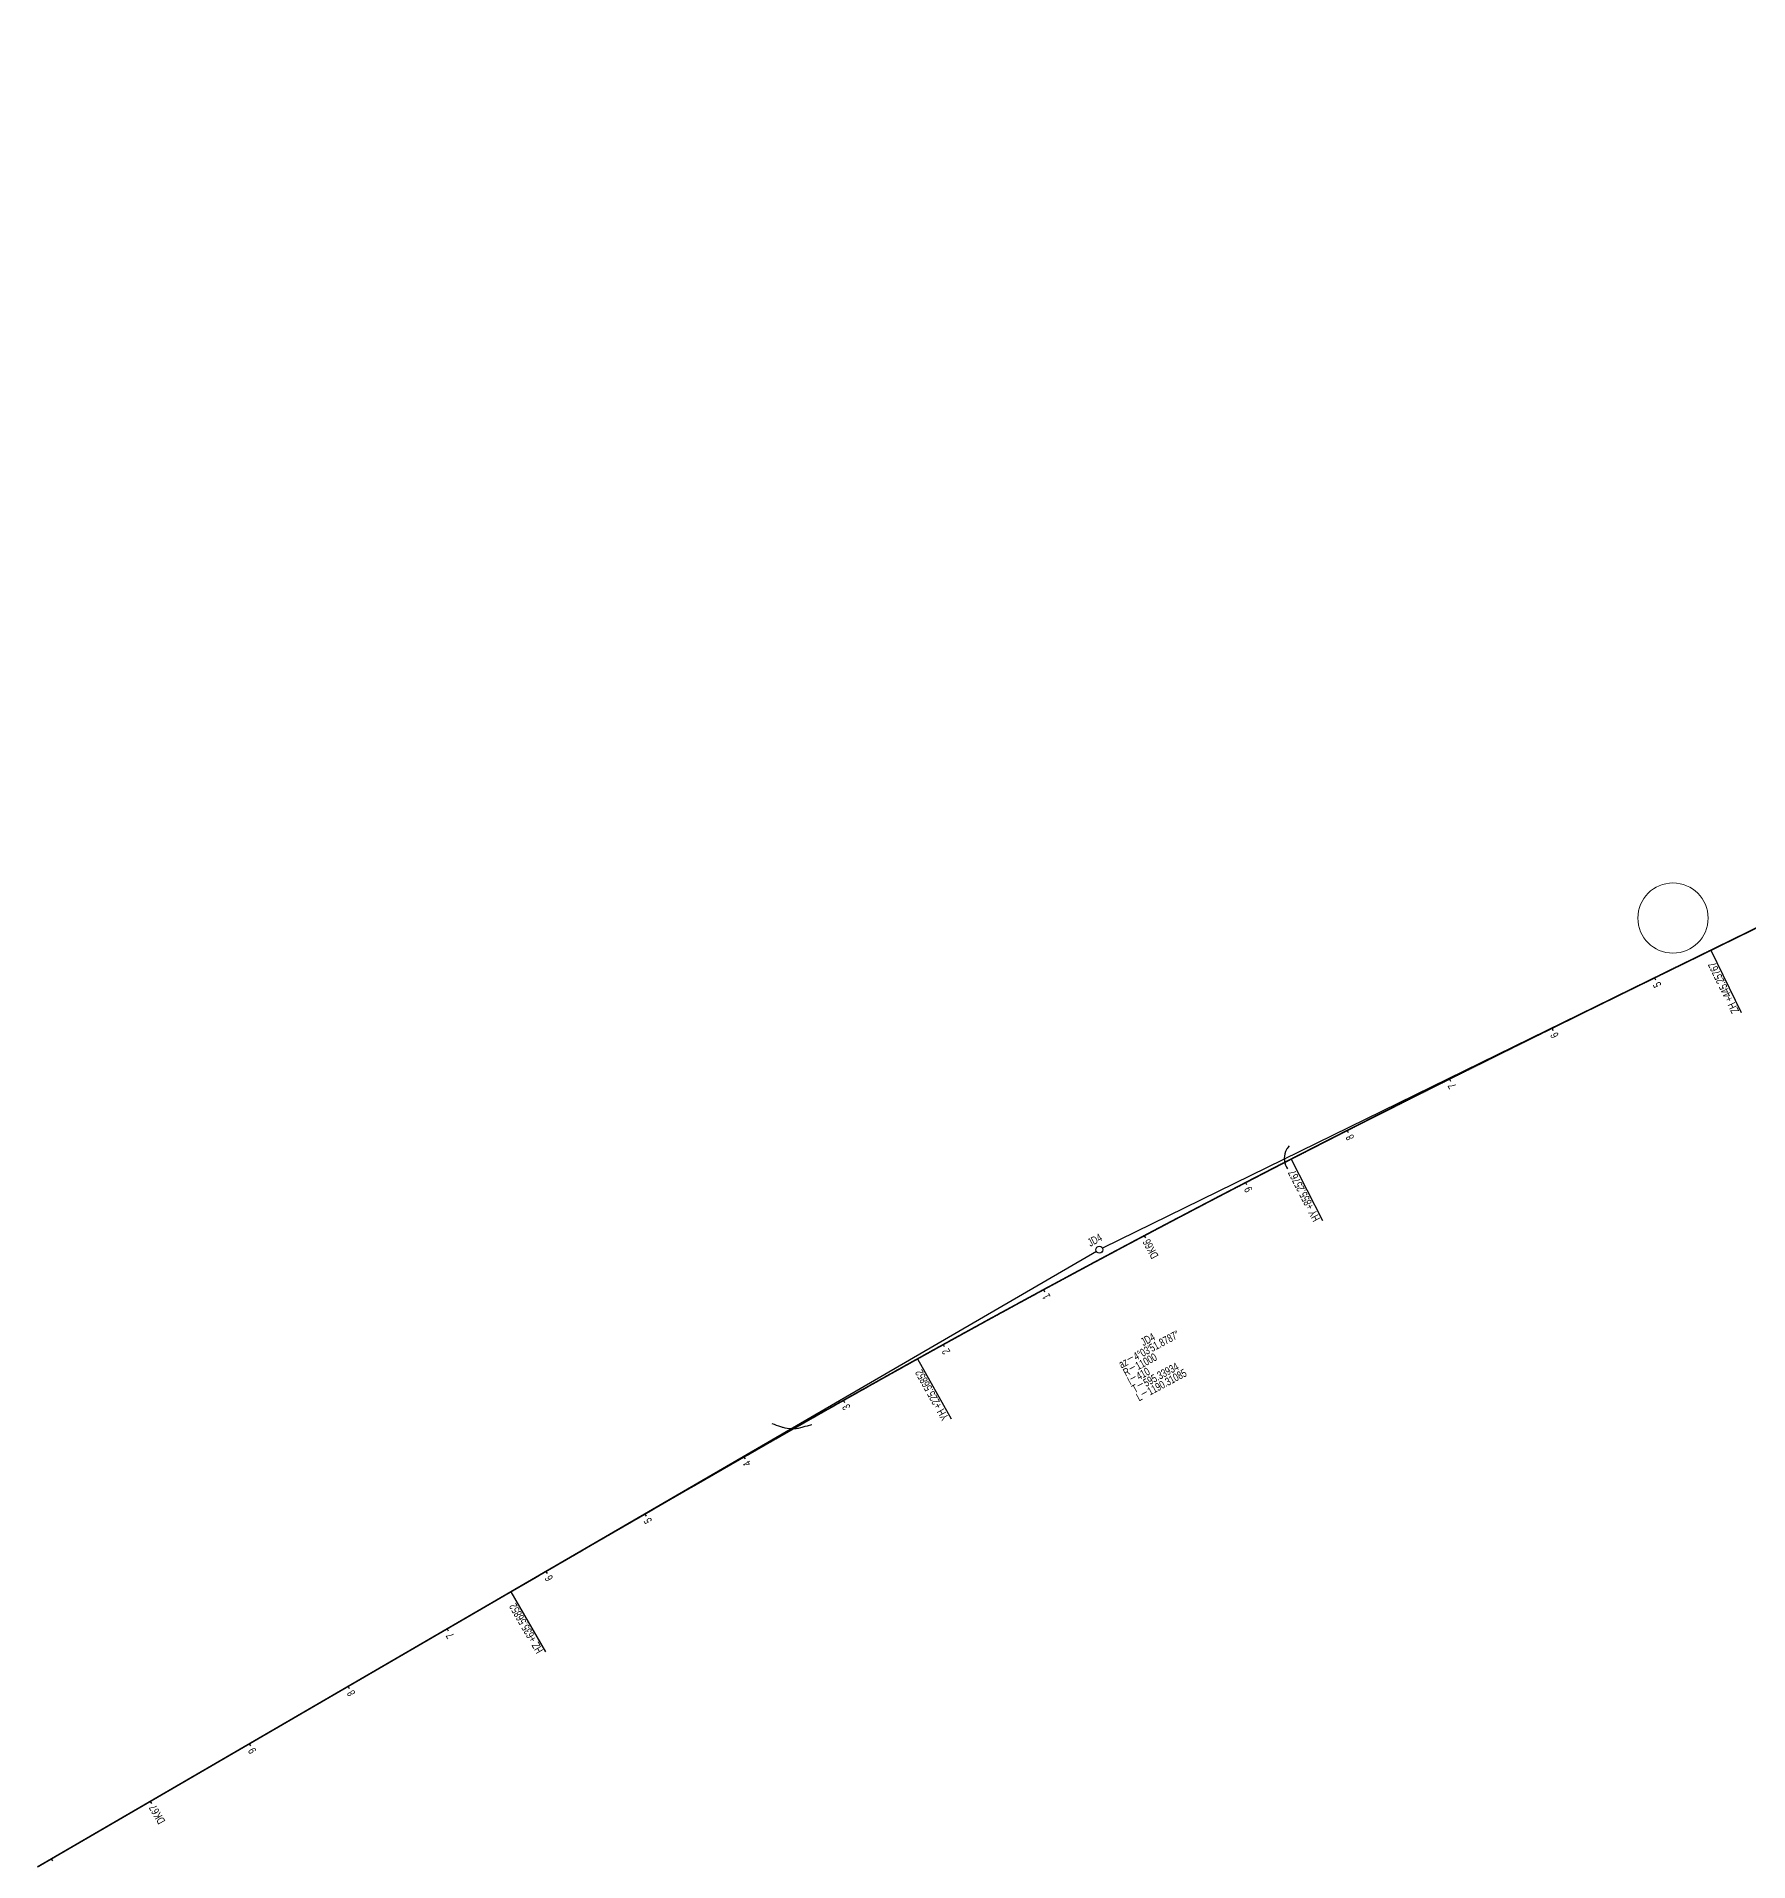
# Model space of a CAD drawing. Header units: millimetres. Extents: x 497834 to 621495, y 3353175 to 3430424.
# Drawn here: x 612379 to 613876, y 3398593 to 3400189 of the extents above; entities that cross this region are included whole.
import ezdxf

# ---------------------------------------------------------------- set-up
doc = ezdxf.new("R2010")
doc.units = ezdxf.units.MM
for name, color, linetype in [('DK改路中线', 7, 'Continuous'), ('dl1', 7, 'Continuous'), ('房屋圆', 7, 'Continuous'), ('沪乍杭打线-0.0-200.8段-施工系转设计系成果-2000坐标系-左线_中线_交点', 7, 'Continuous'), ('沪乍杭打线-0.0-200.8段-施工系转设计系成果-2000坐标系-左线_五大桩', 7, 'Continuous'), ('沪乍杭打线-0.0-200.8段-施工系转设计系成果-2000坐标系-左线_曲线资料', 7, 'Continuous'), ('沪乍杭打线-0.0-200.8段-施工系转设计系成果-2000坐标系-左线_里程', 7, 'Continuous')]:
    doc.layers.add(name, color=color, linetype=linetype)
doc.styles.add('PM_LC', font='slromans.shx', dxfattribs={"width": 0.75, "bigfont": 'hztxt.shx'})
doc.styles.add('PM_QX', font='slromans.shx', dxfattribs={"width": 0.75, "bigfont": 'hztxt.shx'})

msp = doc.modelspace()

# ---------------------------------------------------------------- linework, layer by layer
at = {"layer": 'DK改路中线', "color": 3, "linetype": 'Continuous', "ltscale": 2, "flags": 128}
for points in [[(613474.4, 3399218.9), (613473.2, 3399217.3), (613472.8, 3399216.7, 0.269429), (613472.1, 3399215.6), (613471.2, 3399213.8), (613470.6, 3399211.9), (613470.2, 3399210), (613470.1, 3399208), (613470.2, 3399206), (613470.6, 3399204), (613471.3, 3399202.1), (613471.4, 3399201.7), (613472.1, 3399200.3), (613472.8, 3399198.9)], [(613022.1, 3398976), (613024, 3398975.4), (613025.9, 3398974.7), (613027.8, 3398974.1), (613029.7, 3398973.4), (613030.4, 3398973.2, 0.154002), (613031.6, 3398972.8), (613033.5, 3398972.3), (613035.5, 3398971.9), (613037.4, 3398971.7), (613039.4, 3398971.6), (613041.4, 3398971.6), (613043.4, 3398971.8), (613045.4, 3398972.1), (613047.4, 3398972.5), (613048.4, 3398972.8), (613049.3, 3398973), (613051.2, 3398973.6), (613053.1, 3398974.1), (613057, 3398975.3), (613057.1, 3398975.3)]]:
    msp.add_lwpolyline(points, format="xyb", dxfattribs=at)
at = {"layer": 'dl1', "color": 3, "linetype": 'Continuous', "ltscale": 2, "const_width": 1.4, "flags": 128}
msp.add_lwpolyline([(615472.6, 3400188.4), (613843, 3399389.9), (613842.1, 3399389.5), (613841.3, 3399389.1), (613840.4, 3399388.6), (613839.5, 3399388.2), (613838.6, 3399387.7), (613837.7, 3399387.3), (613836.8, 3399386.9), (613835.9, 3399386.4), (613835, 3399386), (613834.1, 3399385.5), (613833.2, 3399385.1), (613832.3, 3399384.7), (613831.4, 3399384.2), (613830.5, 3399383.8), (613829.6, 3399383.3), (613828.7, 3399382.9), (613827.8, 3399382.4), (613826.9, 3399382), (613826, 3399381.6), (613825.1, 3399381.1), (613824.2, 3399380.7), (613823.3, 3399380.2), (613822.4, 3399379.8), (613821.5, 3399379.4), (613820.6, 3399378.9), (613819.7, 3399378.5), (613818.8, 3399378), (613817.9, 3399377.6), (613817, 3399377.2), (613816.1, 3399376.7), (613815.2, 3399376.3), (613814.3, 3399375.8), (613813.4, 3399375.4), (613812.5, 3399375), (613811.6, 3399374.5), (613810.7, 3399374.1), (613809.8, 3399373.6), (613808.9, 3399373.2), (613808, 3399372.8), (613807.1, 3399372.3), (613806.2, 3399371.9), (613805.3, 3399371.4), (613804.4, 3399371), (613803.5, 3399370.6), (613802.6, 3399370.1), (613801.7, 3399369.7), (613800.8, 3399369.2), (613799.9, 3399368.8), (613799, 3399368.4), (613798.2, 3399367.9), (613797.3, 3399367.5), (613796.4, 3399367), (613795.5, 3399366.6), (613794.6, 3399366.2), (613793.7, 3399365.7), (613792.8, 3399365.3), (613791.9, 3399364.8), (613791, 3399364.4), (613790.1, 3399364), (613789.2, 3399363.5), (613788.3, 3399363.1), (613787.4, 3399362.6), (613786.5, 3399362.2), (613785.6, 3399361.8), (613784.7, 3399361.3), (613783.8, 3399360.9), (613782.9, 3399360.4), (613782, 3399360), (613781.1, 3399359.6), (613780.2, 3399359.1), (613779.3, 3399358.7), (613778.4, 3399358.2), (613777.5, 3399357.8), (613776.6, 3399357.4), (613775.7, 3399356.9), (613774.8, 3399356.5), (613773.9, 3399356), (613773, 3399355.6), (613772.1, 3399355.2), (613771.2, 3399354.7), (613770.3, 3399354.3), (613769.4, 3399353.8), (613768.5, 3399353.4), (613767.6, 3399352.9), (613766.7, 3399352.5), (613765.8, 3399352.1), (613764.9, 3399351.6), (613764, 3399351.2), (613763.1, 3399350.7), (613762.2, 3399350.3), (613761.3, 3399349.9), (613760.4, 3399349.4), (613759.5, 3399349), (613758.7, 3399348.5), (613757.8, 3399348.1), (613756.9, 3399347.7), (613756, 3399347.2), (613755.1, 3399346.8), (613754.2, 3399346.3), (613753.3, 3399345.9), (613752.4, 3399345.5), (613751.5, 3399345), (613750.6, 3399344.6), (613749.7, 3399344.1), (613748.8, 3399343.7), (613747.9, 3399343.2), (613747, 3399342.8), (613746.1, 3399342.4), (613745.2, 3399341.9), (613744.3, 3399341.5), (613743.4, 3399341), (613742.5, 3399340.6), (613741.6, 3399340.2), (613740.7, 3399339.7), (613739.8, 3399339.3), (613738.9, 3399338.8), (613738, 3399338.4), (613737.1, 3399338), (613736.2, 3399337.5), (613735.3, 3399337.1), (613734.4, 3399336.6), (613733.5, 3399336.2), (613732.6, 3399335.7), (613731.7, 3399335.3), (613730.8, 3399334.9), (613729.9, 3399334.4), (613729, 3399334), (613728.1, 3399333.5), (613727.2, 3399333.1), (613726.3, 3399332.7), (613725.4, 3399332.2), (613724.6, 3399331.8), (613723.7, 3399331.3), (613722.8, 3399330.9), (613721.9, 3399330.4), (613721, 3399330), (613720.1, 3399329.6), (613719.2, 3399329.1), (613718.3, 3399328.7), (613717.4, 3399328.2), (613716.5, 3399327.8), (613715.6, 3399327.4), (613714.7, 3399326.9), (613713.8, 3399326.5), (613712.9, 3399326), (613712, 3399325.6), (613711.1, 3399325.1), (613710.2, 3399324.7), (613709.3, 3399324.3), (613708.4, 3399323.8), (613707.5, 3399323.4), (613706.6, 3399322.9), (613705.7, 3399322.5), (613704.8, 3399322), (613703.9, 3399321.6), (613703, 3399321.2), (613702.1, 3399320.7), (613701.2, 3399320.3), (613700.3, 3399319.8), (613699.4, 3399319.4), (613698.5, 3399318.9), (613697.6, 3399318.5), (613696.7, 3399318.1), (613695.8, 3399317.6), (613695, 3399317.2), (613694.1, 3399316.7), (613693.2, 3399316.3), (613692.3, 3399315.8), (613691.4, 3399315.4), (613690.5, 3399315), (613689.6, 3399314.5), (613688.7, 3399314.1), (613687.8, 3399313.6), (613686.9, 3399313.2), (613686, 3399312.7), (613685.1, 3399312.3), (613684.2, 3399311.9), (613683.3, 3399311.4), (613682.4, 3399311), (613681.5, 3399310.5), (613680.6, 3399310.1), (613679.7, 3399309.6), (613678.8, 3399309.2), (613677.9, 3399308.8), (613677, 3399308.3), (613676.1, 3399307.9), (613675.2, 3399307.4), (613674.3, 3399307), (613673.4, 3399306.5), (613672.5, 3399306.1), (613671.6, 3399305.7), (613670.7, 3399305.2), (613669.9, 3399304.8), (613669, 3399304.3), (613668.1, 3399303.9), (613667.2, 3399303.4), (613666.3, 3399303), (613665.4, 3399302.5), (613664.5, 3399302.1), (613663.6, 3399301.7), (613662.7, 3399301.2), (613661.8, 3399300.8), (613660.9, 3399300.3), (613660, 3399299.9), (613659.1, 3399299.4), (613658.2, 3399299), (613657.3, 3399298.6), (613656.4, 3399298.1), (613655.5, 3399297.7), (613654.6, 3399297.2), (613653.7, 3399296.8), (613652.8, 3399296.3), (613651.9, 3399295.9), (613651, 3399295.4), (613650.1, 3399295), (613649.2, 3399294.6), (613648.4, 3399294.1), (613647.5, 3399293.7), (613646.6, 3399293.2), (613645.7, 3399292.8), (613644.8, 3399292.3), (613643.9, 3399291.9), (613643, 3399291.4), (613642.1, 3399291), (613641.2, 3399290.5), (613640.3, 3399290.1), (613639.4, 3399289.7), (613638.5, 3399289.2), (613637.6, 3399288.8), (613636.7, 3399288.3), (613635.8, 3399287.9), (613634.9, 3399287.4), (613634, 3399287), (613633.1, 3399286.5), (613632.2, 3399286.1), (613631.3, 3399285.6), (613630.4, 3399285.2), (613629.5, 3399284.8), (613628.7, 3399284.3), (613627.8, 3399283.9), (613626.9, 3399283.4), (613626, 3399283), (613625.1, 3399282.5), (613624.2, 3399282.1), (613623.3, 3399281.6), (613622.4, 3399281.2), (613621.5, 3399280.7), (613620.6, 3399280.3), (613619.7, 3399279.9), (613618.8, 3399279.4), (613617.9, 3399279), (613617, 3399278.5), (613616.1, 3399278.1), (613615.2, 3399277.6), (613614.3, 3399277.2), (613613.4, 3399276.7), (613612.5, 3399276.3), (613611.6, 3399275.8), (613610.8, 3399275.4), (613609.9, 3399274.9), (613609, 3399274.5), (613608.1, 3399274), (613607.2, 3399273.6), (613606.3, 3399273.2), (613605.4, 3399272.7), (613604.5, 3399272.3), (613603.6, 3399271.8), (613602.7, 3399271.4), (613601.8, 3399270.9), (613600.9, 3399270.5), (613600, 3399270), (613599.1, 3399269.6), (613598.2, 3399269.1), (613597.3, 3399268.7), (613596.4, 3399268.2), (613595.5, 3399267.8), (613594.7, 3399267.3), (613593.8, 3399266.9), (613592.9, 3399266.4), (613592, 3399266), (613591.1, 3399265.5), (613590.2, 3399265.1), (613589.3, 3399264.7), (613588.4, 3399264.2), (613587.5, 3399263.8), (613586.6, 3399263.3), (613585.7, 3399262.9), (613584.8, 3399262.4), (613583.9, 3399262), (613583, 3399261.5), (613582.1, 3399261.1), (613581.2, 3399260.6), (613580.3, 3399260.2), (613579.5, 3399259.7), (613578.6, 3399259.3), (613577.7, 3399258.8), (613576.8, 3399258.4), (613575.9, 3399257.9), (613575, 3399257.5), (613574.1, 3399257), (613573.2, 3399256.6), (613572.3, 3399256.1), (613571.4, 3399255.7), (613570.5, 3399255.2), (613569.6, 3399254.8), (613568.7, 3399254.3), (613567.8, 3399253.9), (613566.9, 3399253.4), (613566.1, 3399253), (613565.2, 3399252.5), (613564.3, 3399252.1), (613563.4, 3399251.6), (613562.5, 3399251.2), (613561.6, 3399250.7), (613560.7, 3399250.3), (613559.8, 3399249.8), (613558.9, 3399249.4), (613558, 3399248.9), (613557.1, 3399248.5), (613556.2, 3399248), (613555.3, 3399247.6), (613554.4, 3399247.1), (613553.5, 3399246.7), (613552.7, 3399246.2), (613551.8, 3399245.8), (613550.9, 3399245.3), (613550, 3399244.9), (613549.1, 3399244.4), (613548.2, 3399244), (613547.3, 3399243.5), (613546.4, 3399243.1), (613545.5, 3399242.6), (613544.6, 3399242.2), (613543.7, 3399241.7), (613542.8, 3399241.3), (613541.9, 3399240.8), (613541.1, 3399240.4), (613540.2, 3399239.9), (613539.3, 3399239.5), (613538.4, 3399239), (613537.5, 3399238.6), (613536.6, 3399238.1), (613535.7, 3399237.7), (613534.8, 3399237.2), (613533.9, 3399236.8), (613533, 3399236.3), (613532.1, 3399235.9), (613531.2, 3399235.4), (613530.3, 3399235), (613529.5, 3399234.5), (613528.6, 3399234.1), (613527.7, 3399233.6), (613526.8, 3399233.1), (613525.9, 3399232.7), (613525, 3399232.2), (613524.1, 3399231.8), (613523.2, 3399231.3), (613522.3, 3399230.9), (613521.4, 3399230.4), (613520.5, 3399230), (613519.6, 3399229.5), (613518.8, 3399229.1), (613517.9, 3399228.6), (613517, 3399228.2), (613516.1, 3399227.7), (613515.2, 3399227.3), (613514.3, 3399226.8), (613513.4, 3399226.4), (613512.5, 3399225.9), (613511.6, 3399225.4), (613510.7, 3399225), (613509.8, 3399224.5), (613508.9, 3399224.1), (613508.1, 3399223.6), (613507.2, 3399223.2), (613506.3, 3399222.7), (613505.4, 3399222.3), (613504.5, 3399221.8), (613503.6, 3399221.4), (613502.7, 3399220.9), (613501.8, 3399220.5), (613500.9, 3399220), (613500, 3399219.5), (613499.2, 3399219.1), (613498.3, 3399218.6), (613497.4, 3399218.2), (613496.5, 3399217.7), (613495.6, 3399217.3), (613494.7, 3399216.8), (613493.8, 3399216.4), (613492.9, 3399215.9), (613492, 3399215.4), (613491.1, 3399215), (613490.2, 3399214.5), (613489.4, 3399214.1), (613488.5, 3399213.6), (613487.6, 3399213.2), (613486.7, 3399212.7), (613485.8, 3399212.3), (613484.9, 3399211.8), (613484, 3399211.3), (613483.1, 3399210.9), (613482.2, 3399210.4), (613481.3, 3399210), (613480.5, 3399209.5), (613479.6, 3399209.1), (613478.7, 3399208.6), (613477.8, 3399208.2), (613476.9, 3399207.7), (613476, 3399207.2, 0.008416), (613475.1, 3399206.8), (613474.2, 3399206.3), (613473.3, 3399205.9), (613472.4, 3399205.4), (613471.6, 3399205), (613471.6, 3399205), (613470.7, 3399204.5), (613469.8, 3399204), (613468.9, 3399203.6), (613468, 3399203.1), (613467.1, 3399202.7), (613467.1, 3399202.7), (613466.2, 3399202.2), (613465.3, 3399201.8), (613464.4, 3399201.3), (613463.6, 3399200.8), (613462.7, 3399200.4), (613462.7, 3399200.4), (613461.8, 3399199.9), (613460.9, 3399199.5), (613460, 3399199), (613459.1, 3399198.6), (613458.2, 3399198.1), (613458.2, 3399198.1), (613457.3, 3399197.6), (613456.4, 3399197.2), (613455.6, 3399196.7), (613454.7, 3399196.3), (613453.8, 3399195.8), (613453.8, 3399195.8), (613452.9, 3399195.3), (613452, 3399194.9), (613451.1, 3399194.4), (613450.2, 3399194), (613449.3, 3399193.5), (613449.3, 3399193.5), (613448.4, 3399193), (613447.6, 3399192.6), (613446.7, 3399192.1), (613445.8, 3399191.7), (613444.9, 3399191.2), (613444.9, 3399191.2), (613444, 3399190.7), (613443.1, 3399190.3), (613442.2, 3399189.8), (613441.3, 3399189.4), (613440.5, 3399188.9), (613440.5, 3399188.9), (613439.6, 3399188.4), (613438.7, 3399188), (613437.8, 3399187.5), (613436.9, 3399187.1), (613436, 3399186.6), (613436, 3399186.6), (613435.1, 3399186.1), (613434.2, 3399185.7), (613433.4, 3399185.2), (613432.5, 3399184.8), (613431.6, 3399184.3), (613431.6, 3399184.3), (613430.7, 3399183.8), (613429.8, 3399183.4), (613428.9, 3399182.9), (613428, 3399182.5), (613427.1, 3399182), (613427.1, 3399182), (613426.3, 3399181.5), (613425.4, 3399181.1), (613424.5, 3399180.6), (613423.6, 3399180.2), (613422.7, 3399179.7), (613422.7, 3399179.7), (613421.8, 3399179.2), (613420.9, 3399178.8), (613420, 3399178.3), (613419.2, 3399177.8), (613418.3, 3399177.4), (613418.3, 3399177.4), (613417.4, 3399176.9), (613416.5, 3399176.5), (613415.6, 3399176), (613414.7, 3399175.5), (613413.8, 3399175.1), (613413.8, 3399175.1), (613412.9, 3399174.6), (613412.1, 3399174.2), (613411.2, 3399173.7), (613410.3, 3399173.2), (613409.4, 3399172.8), (613409.4, 3399172.8), (613408.5, 3399172.3), (613407.6, 3399171.8), (613406.7, 3399171.4), (613405.9, 3399170.9), (613405, 3399170.4), (613405, 3399170.4), (613404.1, 3399170), (613403.2, 3399169.5), (613402.3, 3399169.1), (613401.4, 3399168.6), (613400.5, 3399168.1), (613400.5, 3399168.1), (613399.7, 3399167.7), (613398.8, 3399167.2), (613397.9, 3399166.7), (613397, 3399166.3), (613396.1, 3399165.8), (613396.1, 3399165.8), (613395.2, 3399165.3), (613394.3, 3399164.9), (613393.5, 3399164.4), (613392.6, 3399164), (613391.7, 3399163.5), (613391.7, 3399163.5), (613390.8, 3399163), (613389.9, 3399162.6), (613389, 3399162.1), (613388.1, 3399161.6), (613387.3, 3399161.2), (613387.3, 3399161.2), (613386.4, 3399160.7), (613385.5, 3399160.2), (613384.6, 3399159.8), (613383.7, 3399159.3), (613382.8, 3399158.8), (613382.8, 3399158.8), (613381.9, 3399158.4), (613381.1, 3399157.9), (613380.2, 3399157.4), (613379.3, 3399157), (613378.4, 3399156.5), (613378.4, 3399156.5), (613377.5, 3399156.1), (613376.6, 3399155.6), (613375.7, 3399155.1), (613374.9, 3399154.7), (613374, 3399154.2), (613374, 3399154.2), (613373.1, 3399153.7), (613372.2, 3399153.3), (613371.3, 3399152.8), (613370.4, 3399152.3), (613369.6, 3399151.9), (613369.6, 3399151.9), (613368.7, 3399151.4), (613367.8, 3399150.9), (613366.9, 3399150.5), (613366, 3399150), (613365.1, 3399149.5), (613365.1, 3399149.5), (613364.2, 3399149.1), (613363.4, 3399148.6), (613362.5, 3399148.1), (613361.6, 3399147.7), (613360.7, 3399147.2), (613360.7, 3399147.2), (613359.8, 3399146.7), (613358.9, 3399146.3), (613358.1, 3399145.8), (613357.2, 3399145.3), (613356.3, 3399144.9), (613356.3, 3399144.9), (613355.4, 3399144.4), (613354.5, 3399143.9), (613353.6, 3399143.5), (613352.8, 3399143), (613351.9, 3399142.5), (613351.9, 3399142.5), (613351, 3399142), (613350.1, 3399141.6), (613349.2, 3399141.1), (613348.3, 3399140.6), (613347.4, 3399140.2), (613347.4, 3399140.2), (613346.6, 3399139.7), (613345.7, 3399139.2), (613344.8, 3399138.8), (613343.9, 3399138.3), (613343, 3399137.8), (613343, 3399137.8), (613342.1, 3399137.4), (613341.3, 3399136.9), (613340.4, 3399136.4), (613339.5, 3399136), (613338.6, 3399135.5), (613338.6, 3399135.5), (613337.7, 3399135), (613336.9, 3399134.5), (613336, 3399134.1), (613335.1, 3399133.6), (613334.2, 3399133.1), (613334.2, 3399133.1), (613333.3, 3399132.7), (613332.4, 3399132.2), (613331.6, 3399131.7), (613330.7, 3399131.3), (613329.8, 3399130.8), (613329.8, 3399130.8), (613328.9, 3399130.3), (613328, 3399129.9), (613327.1, 3399129.4), (613326.3, 3399128.9), (613325.4, 3399128.4), (613325.4, 3399128.4), (613324.5, 3399128), (613323.6, 3399127.5), (613322.7, 3399127), (613321.8, 3399126.6), (613321, 3399126.1), (613321, 3399126.1), (613320.1, 3399125.6), (613319.2, 3399125.1), (613318.3, 3399124.7), (613317.4, 3399124.2), (613316.6, 3399123.7), (613316.6, 3399123.7), (613315.7, 3399123.3), (613314.8, 3399122.8), (613313.9, 3399122.3), (613313, 3399121.8), (613312.1, 3399121.4), (613312.1, 3399121.4), (613311.3, 3399120.9), (613310.4, 3399120.4), (613309.5, 3399120), (613308.6, 3399119.5), (613307.7, 3399119), (613307.7, 3399119), (613306.9, 3399118.5), (613306, 3399118.1), (613305.1, 3399117.6), (613304.2, 3399117.1), (613303.3, 3399116.7), (613303.3, 3399116.7), (613302.4, 3399116.2), (613301.6, 3399115.7), (613300.7, 3399115.2), (613299.8, 3399114.8), (613298.9, 3399114.3), (613298.9, 3399114.3), (613298, 3399113.8), (613297.2, 3399113.3), (613296.3, 3399112.9), (613295.4, 3399112.4), (613294.5, 3399111.9), (613294.5, 3399111.9), (613293.6, 3399111.5), (613292.8, 3399111), (613291.9, 3399110.5), (613291, 3399110), (613290.1, 3399109.6), (613290.1, 3399109.6), (613289.2, 3399109.1), (613288.3, 3399108.6), (613287.5, 3399108.1), (613286.6, 3399107.7), (613285.7, 3399107.2), (613285.7, 3399107.2), (613284.8, 3399106.7), (613283.9, 3399106.2), (613283.1, 3399105.8), (613282.2, 3399105.3), (613281.3, 3399104.8), (613281.3, 3399104.8), (613280.4, 3399104.3), (613279.5, 3399103.9), (613278.7, 3399103.4), (613277.8, 3399102.9), (613276.9, 3399102.4), (613276.9, 3399102.4), (613276, 3399102), (613275.1, 3399101.5), (613274.3, 3399101), (613273.4, 3399100.5), (613272.5, 3399100.1), (613272.5, 3399100.1), (613271.6, 3399099.6), (613270.7, 3399099.1), (613269.9, 3399098.6), (613269, 3399098.2), (613268.1, 3399097.7), (613268.1, 3399097.7), (613267.2, 3399097.2), (613266.3, 3399096.7), (613265.5, 3399096.3), (613264.6, 3399095.8), (613263.7, 3399095.3), (613263.7, 3399095.3), (613262.8, 3399094.8), (613261.9, 3399094.4), (613261.1, 3399093.9), (613260.2, 3399093.4), (613259.3, 3399092.9), (613259.3, 3399092.9), (613258.4, 3399092.5), (613257.6, 3399092), (613256.7, 3399091.5), (613255.8, 3399091), (613254.9, 3399090.6), (613254.9, 3399090.6), (613254, 3399090.1), (613253.2, 3399089.6), (613252.3, 3399089.1), (613251.4, 3399088.6), (613250.5, 3399088.2), (613250.5, 3399088.2), (613249.6, 3399087.7), (613248.8, 3399087.2), (613247.9, 3399086.7), (613247, 3399086.3), (613246.1, 3399085.8), (613246.1, 3399085.8), (613245.2, 3399085.3), (613244.4, 3399084.8), (613243.5, 3399084.4), (613242.6, 3399083.9), (613241.7, 3399083.4), (613241.7, 3399083.4), (613240.9, 3399082.9), (613240, 3399082.4), (613239.1, 3399082), (613238.2, 3399081.5), (613237.3, 3399081), (613237.3, 3399081), (613236.5, 3399080.5), (613235.6, 3399080), (613234.7, 3399079.6), (613233.8, 3399079.1), (613233, 3399078.6), (613233, 3399078.6), (613232.1, 3399078.1), (613231.2, 3399077.7), (613230.3, 3399077.2), (613229.4, 3399076.7), (613228.6, 3399076.2), (613228.6, 3399076.2), (613227.7, 3399075.7), (613226.8, 3399075.3), (613225.9, 3399074.8), (613225.1, 3399074.3), (613224.2, 3399073.8), (613224.2, 3399073.8), (613223.3, 3399073.3), (613222.4, 3399072.9), (613221.5, 3399072.4), (613220.7, 3399071.9), (613219.8, 3399071.4), (613219.8, 3399071.4), (613218.9, 3399070.9), (613218, 3399070.5), (613217.2, 3399070), (613216.3, 3399069.5), (613215.4, 3399069), (613215.4, 3399069), (613214.5, 3399068.5), (613213.6, 3399068.1), (613212.8, 3399067.6), (613211.9, 3399067.1), (613211, 3399066.6), (613211, 3399066.6), (613210.1, 3399066.1), (613209.3, 3399065.7), (613208.4, 3399065.2), (613207.5, 3399064.7), (613206.6, 3399064.2), (613206.6, 3399064.2), (613205.8, 3399063.7), (613204.9, 3399063.2), (613204, 3399062.8), (613203.1, 3399062.3), (613202.3, 3399061.8), (613202.3, 3399061.8), (613201.4, 3399061.3), (613200.5, 3399060.8), (613199.6, 3399060.4), (613198.7, 3399059.9), (613197.9, 3399059.4), (613197.9, 3399059.4), (613197, 3399058.9), (613196.1, 3399058.4), (613195.2, 3399057.9), (613194.4, 3399057.5), (613193.5, 3399057), (613193.5, 3399057), (613192.6, 3399056.5), (613191.7, 3399056), (613190.9, 3399055.5), (613190, 3399055.1), (613189.1, 3399054.6), (613189.1, 3399054.6), (613188.2, 3399054.1), (613187.4, 3399053.6), (613186.5, 3399053.1), (613185.6, 3399052.6), (613184.7, 3399052.2), (613184.7, 3399052.2), (613183.9, 3399051.7), (613183, 3399051.2), (613182.1, 3399050.7), (613181.2, 3399050.2), (613180.4, 3399049.7), (613180.4, 3399049.7), (613179.5, 3399049.3), (613178.6, 3399048.8), (613177.7, 3399048.3), (613176.9, 3399047.8), (613176, 3399047.3), (613176, 3399047.3), (613175.1, 3399046.8), (613174.2, 3399046.4), (613173.4, 3399045.9), (613172.5, 3399045.4), (613171.6, 3399044.9), (613171.6, 3399044.9), (613170.7, 3399044.4), (613169.9, 3399043.9), (613169, 3399043.4), (613168.1, 3399043), (613167.2, 3399042.5), (613167.2, 3399042.5), (613166.4, 3399042), (613165.5, 3399041.5), (613164.6, 3399041), (613163.7, 3399040.5), (613162.9, 3399040.1), (613162.9, 3399040.1), (613162, 3399039.6), (613161.1, 3399039.1), (613160.2, 3399038.6), (613159.4, 3399038.1), (613158.5, 3399037.6), (613158.5, 3399037.6), (613157.6, 3399037.1), (613156.7, 3399036.7), (613155.9, 3399036.2), (613155, 3399035.7), (613154.1, 3399035.2), (613154.1, 3399035.2), (613153.2, 3399034.7), (613152.4, 3399034.2), (613151.5, 3399033.7), (613150.6, 3399033.3), (613149.7, 3399032.8), (613149.7, 3399032.8), (613149.5, 3399032.6), (613148.6, 3399032.1), (613147.7, 3399031.6), (613146.9, 3399031.2), (613146, 3399030.7), (613145.1, 3399030.2), (613144.2, 3399029.7), (613143.4, 3399029.2), (613142.5, 3399028.7), (613141.6, 3399028.2), (613140.7, 3399027.7), (613139.9, 3399027.3), (613139, 3399026.8), (613138.1, 3399026.3), (613137.2, 3399025.8), (613136.4, 3399025.3), (613135.5, 3399024.8), (613134.6, 3399024.3), (613133.8, 3399023.8), (613132.9, 3399023.4), (613132, 3399022.9), (613131.1, 3399022.4), (613130.3, 3399021.9), (613129.4, 3399021.4), (613128.5, 3399020.9), (613127.6, 3399020.4), (613126.8, 3399019.9), (613125.9, 3399019.5), (613125, 3399019), (613124.2, 3399018.5), (613123.3, 3399018), (613122.4, 3399017.5), (613121.5, 3399017), (613120.7, 3399016.5), (613119.8, 3399016), (613118.9, 3399015.5), (613118, 3399015.1), (613117.2, 3399014.6), (613116.3, 3399014.1), (613115.4, 3399013.6), (613114.6, 3399013.1), (613113.7, 3399012.6), (613112.8, 3399012.1), (613111.9, 3399011.6), (613111.1, 3399011.1), (613110.2, 3399010.7), (613109.3, 3399010.2), (613108.5, 3399009.7), (613107.6, 3399009.2), (613106.7, 3399008.7), (613105.8, 3399008.2), (613105, 3399007.7), (613104.1, 3399007.2), (613103.2, 3399006.7), (613102.4, 3399006.2), (613101.5, 3399005.8), (613100.6, 3399005.3), (613099.7, 3399004.8), (613098.9, 3399004.3), (613098, 3399003.8), (613097.1, 3399003.3), (613096.3, 3399002.8), (613095.4, 3399002.3), (613094.5, 3399001.8), (613093.6, 3399001.3), (613092.8, 3399000.8), (613091.9, 3399000.4), (613091, 3398999.9), (613090.2, 3398999.4), (613089.3, 3398998.9), (613088.4, 3398998.4), (613087.5, 3398997.9), (613086.7, 3398997.4), (613085.8, 3398996.9), (613084.9, 3398996.4), (613084.1, 3398995.9), (613083.2, 3398995.4), (613082.3, 3398994.9), (613081.4, 3398994.5), (613080.6, 3398994), (613079.7, 3398993.5), (613078.8, 3398993), (613078, 3398992.5), (613077.1, 3398992), (613076.2, 3398991.5), (613075.4, 3398991), (613074.5, 3398990.5), (613073.6, 3398990), (613072.7, 3398989.5), (613071.9, 3398989), (613071, 3398988.5), (613070.1, 3398988.1), (613069.3, 3398987.6), (613068.4, 3398987.1), (613067.5, 3398986.6), (613066.7, 3398986.1), (613065.8, 3398985.6), (613064.9, 3398985.1), (613064, 3398984.6), (613063.2, 3398984.1), (613062.3, 3398983.6), (613061.4, 3398983.1), (613060.6, 3398982.6), (613059.7, 3398982.1), (613058.8, 3398981.6), (613058, 3398981.1), (613057.1, 3398980.7), (613056.2, 3398980.2), (613055.3, 3398979.7), (613054.5, 3398979.2), (613053.6, 3398978.7), (613052.7, 3398978.2), (613051.9, 3398977.7), (613051, 3398977.2), (613050.1, 3398976.7), (613049.3, 3398976.2), (613048.4, 3398975.7), (613047.5, 3398975.2), (613046.7, 3398974.7), (613045.8, 3398974.2), (613044.9, 3398973.7), (613044, 3398973.2), (613043.2, 3398972.7), (613042.3, 3398972.3), (613041.4, 3398971.8), (613040.6, 3398971.3), (613039.7, 3398970.8), (613038.8, 3398970.3), (613038, 3398969.8), (613037.1, 3398969.3), (613036.2, 3398968.8), (613035.4, 3398968.3), (613034.5, 3398967.8), (613033.6, 3398967.3), (613032.7, 3398966.8), (613031.9, 3398966.3), (613031, 3398965.8), (613030.1, 3398965.3), (613029.3, 3398964.8), (613028.4, 3398964.3), (613027.5, 3398963.8), (613026.7, 3398963.3), (613025.8, 3398962.8), (613024.9, 3398962.4), (613024.1, 3398961.9), (613023.2, 3398961.4), (613022.3, 3398960.9), (613021.5, 3398960.4), (613020.6, 3398959.9), (613019.7, 3398959.4), (613018.8, 3398958.9), (613018, 3398958.4), (613017.1, 3398957.9), (613016.2, 3398957.4), (613015.4, 3398956.9), (613014.5, 3398956.4), (613013.6, 3398955.9), (613012.8, 3398955.4), (613011.9, 3398954.9), (613011, 3398954.4), (613010.2, 3398953.9), (613009.3, 3398953.4), (613008.4, 3398952.9), (613007.6, 3398952.4), (613006.7, 3398951.9), (613005.8, 3398951.4), (613005, 3398950.9), (613004.1, 3398950.4), (613003.2, 3398949.9), (613002.4, 3398949.4), (613001.5, 3398948.9), (613000.6, 3398948.5), (612999.8, 3398948), (612998.9, 3398947.5), (612998, 3398947), (612997.2, 3398946.5), (612996.3, 3398946), (612995.4, 3398945.5), (612994.5, 3398945), (612993.7, 3398944.5), (612992.8, 3398944), (612991.9, 3398943.5), (612991.1, 3398943), (612990.2, 3398942.5), (612989.3, 3398942), (612988.5, 3398941.5), (612987.6, 3398941), (612986.7, 3398940.5), (612985.9, 3398940), (612985, 3398939.5), (612984.1, 3398939), (612983.3, 3398938.5), (612982.4, 3398938), (612981.5, 3398937.5), (612980.7, 3398937), (612979.8, 3398936.5), (612978.9, 3398936), (612978.1, 3398935.5), (612977.2, 3398935), (612976.3, 3398934.5), (612975.5, 3398934), (612974.6, 3398933.5), (612973.7, 3398933), (612972.9, 3398932.5), (612972, 3398932), (612971.1, 3398931.5), (612970.3, 3398931), (612969.4, 3398930.5), (612968.5, 3398930), (612967.7, 3398929.5), (612966.8, 3398929), (612965.9, 3398928.5), (612965.1, 3398928), (612964.2, 3398927.5), (612963.3, 3398927), (612962.5, 3398926.5), (612961.6, 3398926), (612960.7, 3398925.5), (612959.9, 3398925), (612959, 3398924.5), (612958.1, 3398924), (612957.3, 3398923.5), (612956.4, 3398923), (612955.5, 3398922.5), (612954.7, 3398922), (612953.8, 3398921.5), (612952.9, 3398921), (612952.1, 3398920.5), (612951.2, 3398920.1), (612950.3, 3398919.6), (612949.5, 3398919.1), (612948.6, 3398918.6), (612947.7, 3398918.1), (612946.9, 3398917.6), (612946, 3398917.1), (612945.1, 3398916.6), (612944.3, 3398916.1), (612943.4, 3398915.6), (612942.5, 3398915.1), (612941.7, 3398914.6), (612940.8, 3398914.1), (612939.9, 3398913.6), (612939.1, 3398913.1), (612938.2, 3398912.6), (612937.3, 3398912.1), (612936.5, 3398911.6), (612935.6, 3398911.1), (612934.7, 3398910.6), (612933.9, 3398910.1), (612933, 3398909.6), (612932.1, 3398909.1), (612931.3, 3398908.6), (612930.4, 3398908.1), (612929.5, 3398907.6), (612928.7, 3398907.1), (612927.8, 3398906.6), (612927, 3398906.1), (612926.1, 3398905.6), (612925.2, 3398905.1), (612924.4, 3398904.6), (612923.5, 3398904.1), (612922.6, 3398903.6), (612921.8, 3398903.1), (612920.9, 3398902.6), (612920, 3398902.1), (612919.2, 3398901.6), (612918.3, 3398901.1), (612917.4, 3398900.5), (612916.6, 3398900), (612915.7, 3398899.5), (612914.8, 3398899), (612914, 3398898.5), (612913.1, 3398898), (612912.2, 3398897.5), (612911.4, 3398897), (612910.5, 3398896.5), (612909.6, 3398896), (612908.8, 3398895.5), (612907.9, 3398895), (612907, 3398894.5), (612906.2, 3398894), (612905.3, 3398893.5), (612904.4, 3398893), (612903.6, 3398892.5), (612902.7, 3398892), (612901.8, 3398891.5), (612901, 3398891), (612900.1, 3398890.5), (612899.3, 3398890), (612898.4, 3398889.5), (612897.5, 3398889), (612896.7, 3398888.5), (612895.8, 3398888), (612894.9, 3398887.5), (612894.1, 3398887), (612893.2, 3398886.5), (612892.3, 3398886), (612891.5, 3398885.5), (612890.6, 3398885), (612889.7, 3398884.5), (612888.9, 3398884), (612888, 3398883.5), (612887.1, 3398883), (612886.3, 3398882.5), (612885.4, 3398882), (612884.5, 3398881.5), (612883.7, 3398881), (612882.8, 3398880.5), (612881.9, 3398880), (612881.1, 3398879.5), (612880.2, 3398879), (612879.4, 3398878.5), (612878.5, 3398878), (612877.6, 3398877.5), (612876.8, 3398877), (612875.9, 3398876.5), (612875, 3398876), (612874.2, 3398875.5), (612873.3, 3398875), (612872.4, 3398874.5), (612871.6, 3398874), (612870.7, 3398873.5), (612869.8, 3398873), (612869, 3398872.5), (612868.1, 3398872), (612867.2, 3398871.5), (612866.4, 3398871), (612865.5, 3398870.5), (612864.6, 3398870), (612863.8, 3398869.5), (612862.9, 3398869), (612862.1, 3398868.5), (612861.2, 3398868), (612860.3, 3398867.5), (612859.5, 3398867), (612858.6, 3398866.5), (612857.7, 3398866), (612856.9, 3398865.5), (612856, 3398864.9), (612855.1, 3398864.4), (612854.3, 3398863.9), (612853.4, 3398863.4), (612852.5, 3398862.9), (612851.7, 3398862.4), (612850.8, 3398861.9), (612849.9, 3398861.4), (612849.1, 3398860.9), (612848.2, 3398860.4), (612847.3, 3398859.9), (612846.5, 3398859.4), (612845.6, 3398858.9), (612844.8, 3398858.4), (612843.9, 3398857.9), (612843, 3398857.4), (612842.2, 3398856.9), (612841.3, 3398856.4), (612840.4, 3398855.9), (612839.6, 3398855.4), (612838.7, 3398854.9), (612837.8, 3398854.4), (612837, 3398853.9), (612836.1, 3398853.4), (612835.2, 3398852.9), (612834.4, 3398852.4), (612833.5, 3398851.9), (612832.6, 3398851.4), (612831.8, 3398850.9), (612830.9, 3398850.4), (612830.1, 3398849.9), (612829.2, 3398849.4), (612828.3, 3398848.9), (612827.5, 3398848.4), (612826.6, 3398847.9), (612825.7, 3398847.4), (612824.9, 3398846.9), (612824, 3398846.4), (612823.1, 3398845.9), (612822.3, 3398845.4), (612821.4, 3398844.9), (612820.5, 3398844.4), (612819.7, 3398843.9), (612818.8, 3398843.4), (612818, 3398842.8), (612817.1, 3398842.3), (612816.2, 3398841.8), (612815.4, 3398841.3), (612814.5, 3398840.8), (612813.6, 3398840.3), (612812.8, 3398839.8), (612811.9, 3398839.3), (612811, 3398838.8), (612810.2, 3398838.3), (612809.3, 3398837.8), (612808.4, 3398837.3), (612807.6, 3398836.8), (612806.7, 3398836.3), (612805.8, 3398835.8), (612805, 3398835.3), (612804.1, 3398834.8), (612803.3, 3398834.3), (612802.4, 3398833.8), (612801.5, 3398833.3), (612800.7, 3398832.8), (612799.8, 3398832.3), (612798.9, 3398831.8), (612798.1, 3398831.3), (612797.2, 3398830.8), (612796.3, 3398830.3), (612795.5, 3398829.8), (612794.6, 3398829.3), (612793.7, 3398828.8), (612379.7, 3398588.1)], format="xyb", dxfattribs=at)
at = {"layer": '房屋圆', "lineweight": 0}
msp.add_circle((613810, 3399418.1), 30.7, dxfattribs=at)
at = {"layer": '沪乍杭打线-0.0-200.8段-施工系转设计系成果-2000坐标系-左线_中线_交点', "color": 6, "linetype": 'Continuous', "ltscale": 2}
for p, q in [((613843, 3399389.9), (613311.1, 3399129.3)), ((613305.8, 3399126.5), (612793.7, 3398828.8))]:
    msp.add_line(p, q, dxfattribs=at)
msp.add_circle((613308.4, 3399128), 3, dxfattribs=at)
at = {"layer": '沪乍杭打线-0.0-200.8段-施工系转设计系成果-2000坐标系-左线_五大桩', "color": 5, "linetype": 'Continuous', "ltscale": 2}
for p, q in [((613843, 3399389.9), (613869.7, 3399335.5)), ((613476, 3399207.2), (613503.5, 3399153.6)), ((613149.5, 3399032.6), (613178.8, 3398980)), ((612793.7, 3398828.8), (612824.2, 3398776.3))]:
    msp.add_line(p, q, dxfattribs=at)
at = {"layer": '沪乍杭打线-0.0-200.8段-施工系转设计系成果-2000坐标系-左线_里程', "color": 5, "linetype": 'Continuous', "ltscale": 2}
for p, q in [((613793.9, 3399365.8), (613794.8, 3399364)), ((613704.2, 3399321.7), (613705, 3399319.9)), ((613614.6, 3399277.3), (613615.5, 3399275.5)), ((613525.2, 3399232.4), (613526.1, 3399230.6)), ((613436.2, 3399186.7), (613437.2, 3399185)), ((613347.7, 3399140.3), (613348.6, 3399138.5)), ((613259.5, 3399093.1), (613260.5, 3399091.3)), ((613171.8, 3399045), (613172.8, 3399043.3)), ((613084.6, 3398996.2), (613085.5, 3398994.5)), ((612997.6, 3398946.7), (612998.6, 3398945)), ((612911, 3398896.8), (612912, 3398895.1)), ((612824.5, 3398846.7), (612825.5, 3398844.9)), ((612738, 3398796.4), (612739, 3398794.6)), ((612651.5, 3398746.1), (612652.5, 3398744.4)), ((612565, 3398695.8), (612566, 3398694.1)), ((612478.5, 3398645.5), (612479.5, 3398643.8)), ((612391.9, 3398595.2), (612392.9, 3398593.5))]:
    msp.add_line(p, q, dxfattribs=at)

# ---------------------------------------------------------------- texts
at = {"layer": '沪乍杭打线-0.0-200.8段-施工系转设计系成果-2000坐标系-左线_中线_交点', "color": 5, "style": 'PM_QX', "width": 0.75}
msp.add_text('JD4', height=7, rotation=28.1372, dxfattribs=at).set_placement((613300.5, 3399130.5))
at = {"layer": '沪乍杭打线-0.0-200.8段-施工系转设计系成果-2000坐标系-左线_五大桩', "color": 5, "style": 'PM_QX', "width": 0.75}
for s, rotation, p in [('ZH +445.25767', 116.1051, (613868, 3399336.8)), ('HY +855.25767', 117.1729, (613501.7, 3399155)), ('YH +225.56852', 119.1016, (613176.9, 3398981.2)), ('HZ +635.56852', 120.1693, (612822.4, 3398777.6))]:
    msp.add_text(s, height=7, rotation=rotation, dxfattribs=at).set_placement(p)
at = {"layer": '沪乍杭打线-0.0-200.8段-施工系转设计系成果-2000坐标系-左线_曲线资料', "color": 5, "style": 'PM_QX', "width": 0.75}
msp.add_text('JD4', height=7, rotation=28.1372, dxfattribs=at).set_placement((613346.9, 3399043.6))
at = {"layer": '沪乍杭打线-0.0-200.8段-施工系转设计系成果-2000坐标系-左线_曲线资料', "color": 5, "insert": (613324.4, 3399030.3), "char_height": 7, "attachment_point": 1, "rotation": 28.1372, "line_spacing_factor": 0.7, "style": 'PM_QX'}
msp.add_mtext('\\W0.750000;az－4°03′51.8787″\\PR－11000\\Pl－410\\PT－595.33934\\PL－1190.31085', dxfattribs=at)
at = {"layer": '沪乍杭打线-0.0-200.8段-施工系转设计系成果-2000坐标系-左线_里程', "color": 2, "style": 'PM_LC', "width": 0.75}
for s, rotation, p in [('5', 116.1241, (613800.1, 3399359.5)), ('6', 116.2572, (613710.4, 3399315.4)), ('7', 116.5173, (613620.8, 3399271)), ('8', 116.9044, (613531.5, 3399226.1)), ('9', 117.4059, (613442.6, 3399180.6)), ('DK66', 117.9267, (613360.4, 3399122.6)), ('1', 118.4476, (613266, 3399087)), ('2', 118.9684, (613178.3, 3399039)), ('3', 119.4541, (613091.1, 3398990.3)), ('4', 119.8169, (613004.3, 3398940.9)), ('5', 120.0526, (612917.6, 3398891)), ('6', 120.1613, (612831.1, 3398840.8)), ('7', 120.1693, (612744.6, 3398790.5)), ('8', 120.1693, (612658.1, 3398740.2)), ('9', 120.1693, (612571.6, 3398689.9)), ('DK67', 120.1693, (612491.9, 3398628.3))]:
    msp.add_text(s, height=7, rotation=rotation, dxfattribs=at).set_placement(p)

doc.saveas('drawing.dxf')
